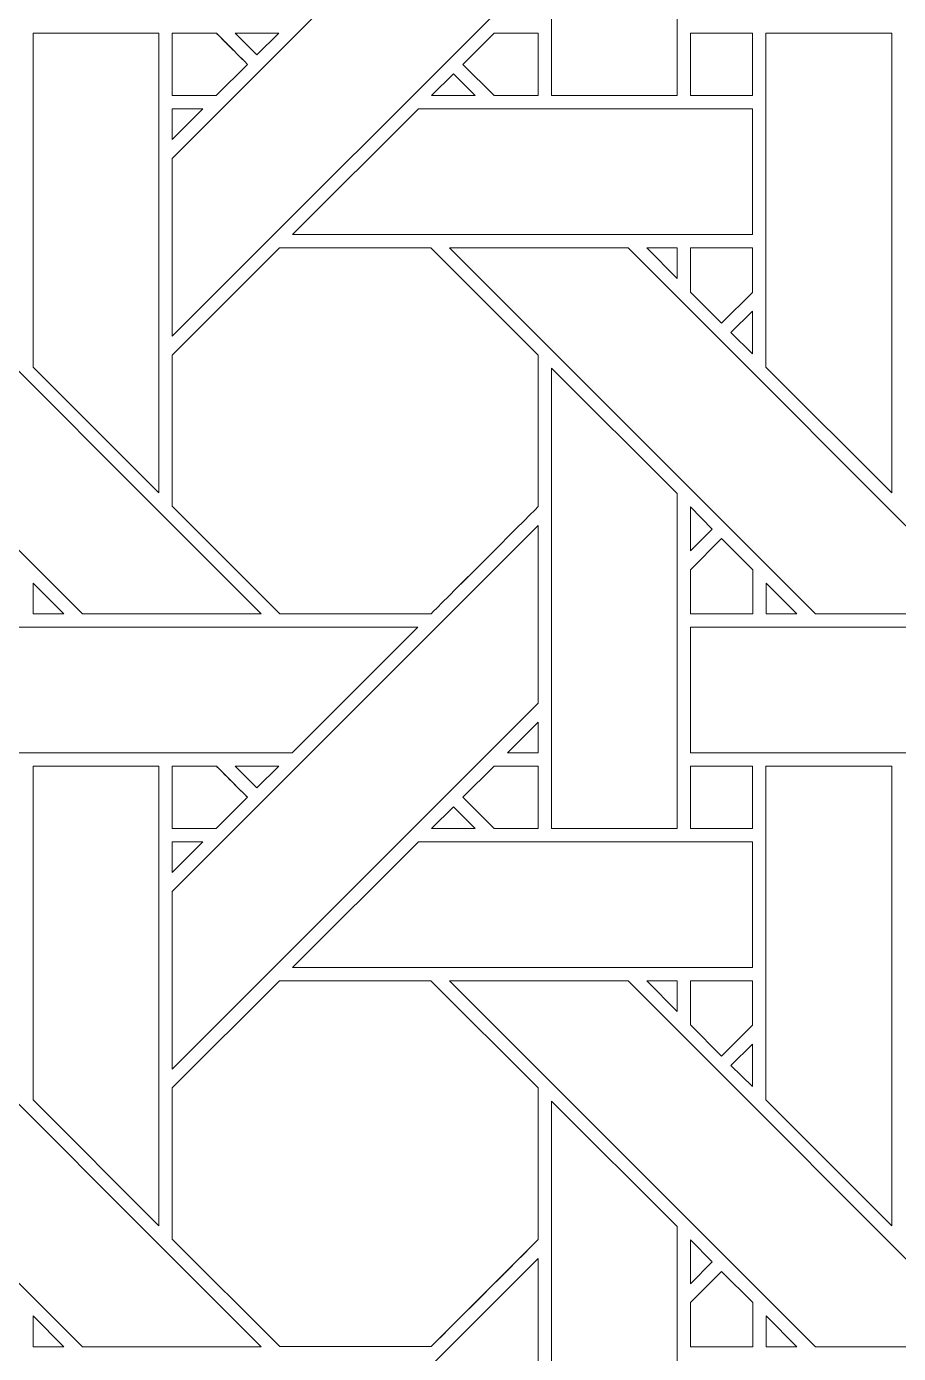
# Model space of a CAD drawing. Header units: inches. Extents: x 3.4 to 21.4, y 4.6 to 13.6.
# Drawn here: x 16.701 to 17.83, y 8.849 to 10.566 of the extents above; entities that cross this region are included whole.
import ezdxf

# ---------------------------------------------------------------- set-up
doc = ezdxf.new("R2010")
doc.units = ezdxf.units.IN
doc.header["$MEASUREMENT"] = 0
doc.layers.add('Design', color=7, linetype='Continuous', lineweight=0)

msp = doc.modelspace()

# ---------------------------------------------------------------- linework, layer by layer
at = {"layer": 'Design'}
for points, knots in [([(3.3829, 13.5948), (3.3829, 13.5948), (3.3829, 4.5948), (3.3829, 4.5948), (3.3829, 4.5948), (21.3829, 4.5948), (21.3829, 4.5948), (21.3829, 4.5948), (21.3829, 13.5948), (21.3829, 13.5948), (21.3829, 13.5948), (3.3829, 13.5948), (3.3829, 13.5948)], [0, 0, 0, 0, 1, 1, 1, 2, 2, 2, 3, 3, 3, 4, 4, 4, 4]), ([(3.8379, 13.1448), (3.8379, 13.1448), (3.8379, 5.0448), (3.8379, 5.0448), (3.8379, 5.0448), (20.9329, 5.0448), (20.9329, 5.0448), (20.9329, 5.0448), (20.9329, 13.1448), (20.9329, 13.1448), (20.9329, 13.1448), (3.8379, 13.1448), (3.8379, 13.1448)], [0, 0, 0, 0, 1, 1, 1, 2, 2, 2, 3, 3, 3, 4, 4, 4, 4]), ([(17.3805, 10.4769), (17.3805, 10.4769), (17.3805, 11.0727), (17.3805, 11.0727), (17.3805, 11.0727), (17.5432, 10.9106), (17.5432, 10.9106), (17.5432, 10.9106), (17.5432, 10.4769), (17.5432, 10.4769), (17.5432, 10.4769), (17.3805, 10.4769), (17.3805, 10.4769)], [0, 0, 0, 0, 1, 1, 1, 2, 2, 2, 3, 3, 3, 4, 4, 4, 4]), ([(17.3633, 10.6391), (17.3633, 10.6391), (16.8897, 10.1655), (16.8897, 10.1655), (16.8897, 10.1655), (16.8897, 10.3956), (16.8897, 10.3956), (16.8897, 10.3956), (17.3633, 10.8692), (17.3633, 10.8692), (17.3633, 10.8692), (17.3633, 10.6391), (17.3633, 10.6391)], [0, 0, 0, 0, 1, 1, 1, 2, 2, 2, 3, 3, 3, 4, 4, 4, 4]), ([(16.7096, 10.1255), (16.7096, 10.1255), (16.7096, 10.5577), (16.7096, 10.5577), (16.7096, 10.5577), (16.8725, 10.5577), (16.8725, 10.5577), (16.8725, 10.5577), (16.8725, 9.9626), (16.8725, 9.9626), (16.8725, 9.9626), (16.7096, 10.1255), (16.7096, 10.1255)], [0, 0, 0, 0, 1, 1, 1, 2, 2, 2, 3, 3, 3, 4, 4, 4, 4]), ([(16.9468, 10.5577), (16.9519, 10.5526), (16.9827, 10.5218), (16.9871, 10.5173), (16.9871, 10.5173), (16.9467, 10.4769), (16.9467, 10.4769), (16.9467, 10.4769), (16.8897, 10.4769), (16.8897, 10.4769), (16.8897, 10.4769), (16.8897, 10.5577), (16.8897, 10.5577), (16.8897, 10.5577), (16.9468, 10.5577), (16.9468, 10.5577)], [0, 0, 0, 0, 1, 1, 1, 2, 2, 2, 3, 3, 3, 4, 4, 4, 5, 5, 5, 5]), ([(16.9871, 10.5173), (16.9871, 10.5173), (16.9467, 10.4769), (16.9467, 10.4769), (16.9467, 10.4769), (16.8897, 10.4769), (16.8897, 10.4769), (16.8897, 10.4769), (16.8897, 10.5577), (16.8897, 10.5577), (16.8897, 10.5577), (16.9468, 10.5577), (16.9468, 10.5577), (16.9521, 10.5524), (16.9829, 10.5216), (16.9871, 10.5173)], [0, 0, 0, 0, 1, 1, 1, 2, 2, 2, 3, 3, 3, 4, 4, 4, 5, 5, 5, 5]), ([(16.9711, 10.5577), (16.9711, 10.5577), (17.0276, 10.5577), (17.0276, 10.5577), (17.0276, 10.5577), (16.9993, 10.5295), (16.9993, 10.5295), (16.9993, 10.5295), (16.9711, 10.5577), (16.9711, 10.5577)], [0, 0, 0, 0, 1, 1, 1, 2, 2, 2, 3, 3, 3, 3]), ([(17.3634, 10.5577), (17.3634, 10.5577), (17.3634, 10.4769), (17.3634, 10.4769), (17.3634, 10.4769), (17.3063, 10.4769), (17.3063, 10.4769), (17.3063, 10.4769), (17.2659, 10.5173), (17.2659, 10.5173), (17.2659, 10.5173), (17.3063, 10.5577), (17.3063, 10.5577), (17.3063, 10.5577), (17.3634, 10.5577), (17.3634, 10.5577)], [0, 0, 0, 0, 1, 1, 1, 2, 2, 2, 3, 3, 3, 4, 4, 4, 5, 5, 5, 5]), ([(17.3634, 10.4769), (17.3634, 10.4769), (17.3063, 10.4769), (17.3063, 10.4769), (17.3063, 10.4769), (17.2659, 10.5173), (17.2659, 10.5173), (17.2659, 10.5173), (17.3063, 10.5577), (17.3063, 10.5577), (17.3063, 10.5577), (17.3634, 10.5577), (17.3634, 10.5577), (17.3634, 10.5577), (17.3634, 10.4769), (17.3634, 10.4769)], [0, 0, 0, 0, 1, 1, 1, 2, 2, 2, 3, 3, 3, 4, 4, 4, 5, 5, 5, 5]), ([(17.6408, 10.4769), (17.6408, 10.4769), (17.5606, 10.4769), (17.5606, 10.4769), (17.5606, 10.4769), (17.5606, 10.5577), (17.5606, 10.5577), (17.5606, 10.5577), (17.6408, 10.5577), (17.6408, 10.5577), (17.6408, 10.5577), (17.6408, 10.4769), (17.6408, 10.4769)], [0, 0, 0, 0, 1, 1, 1, 2, 2, 2, 3, 3, 3, 4, 4, 4, 4]), ([(17.5606, 10.4769), (17.5606, 10.4769), (17.5606, 10.5577), (17.5606, 10.5577), (17.5606, 10.5577), (17.6408, 10.5577), (17.6408, 10.5577), (17.6408, 10.5577), (17.6408, 10.4769), (17.6408, 10.4769), (17.6408, 10.4769), (17.5606, 10.4769), (17.5606, 10.4769)], [0, 0, 0, 0, 1, 1, 1, 2, 2, 2, 3, 3, 3, 4, 4, 4, 4]), ([(17.6583, 10.1255), (17.6583, 10.1255), (17.6583, 10.5577), (17.6583, 10.5577), (17.6583, 10.5577), (17.8213, 10.5577), (17.8213, 10.5577), (17.8213, 10.5577), (17.8213, 9.9626), (17.8213, 9.9626), (17.8213, 9.9626), (17.6583, 10.1255), (17.6583, 10.1255)], [0, 0, 0, 0, 1, 1, 1, 2, 2, 2, 3, 3, 3, 4, 4, 4, 4]), ([(17.2255, 10.4769), (17.2255, 10.4769), (17.2538, 10.5052), (17.2538, 10.5052), (17.2538, 10.5052), (17.282, 10.4769), (17.282, 10.4769), (17.282, 10.4769), (17.2255, 10.4769), (17.2255, 10.4769)], [0, 0, 0, 0, 1, 1, 1, 2, 2, 2, 3, 3, 3, 3]), ([(16.9295, 10.4598), (16.9295, 10.4598), (16.8897, 10.4199), (16.8897, 10.4199), (16.8897, 10.4199), (16.8897, 10.4598), (16.8897, 10.4598), (16.8897, 10.4598), (16.9295, 10.4598), (16.9295, 10.4598)], [0, 0, 0, 0, 1, 1, 1, 2, 2, 2, 3, 3, 3, 3]), ([(17.6408, 10.4598), (17.6408, 10.4598), (17.6408, 10.297), (17.6408, 10.297), (17.6408, 10.297), (17.0455, 10.297), (17.0455, 10.297), (17.0455, 10.297), (17.2084, 10.4598), (17.2084, 10.4598), (17.2084, 10.4598), (17.6408, 10.4598), (17.6408, 10.4598)], [0, 0, 0, 0, 1, 1, 1, 2, 2, 2, 3, 3, 3, 4, 4, 4, 4]), ([(17.0047, 9.8062), (17.0047, 9.8062), (16.7737, 9.8062), (16.7737, 9.8062), (16.7737, 9.8062), (16.3001, 10.2798), (16.3001, 10.2798), (16.3001, 10.2798), (16.531, 10.2798), (16.531, 10.2798), (16.531, 10.2798), (17.0047, 9.8062), (17.0047, 9.8062)], [0, 0, 0, 0, 1, 1, 1, 2, 2, 2, 3, 3, 3, 4, 4, 4, 4]), ([(17.0284, 10.2798), (17.0284, 10.2798), (17.2246, 10.2798), (17.2246, 10.2798), (17.2246, 10.2798), (17.3634, 10.1411), (17.3634, 10.1411), (17.3634, 10.1411), (17.3634, 9.9449), (17.3634, 9.9449), (17.3456, 9.9269), (17.2336, 9.8152), (17.2247, 9.8062), (17.2247, 9.8062), (17.0289, 9.8062), (17.0289, 9.8062), (17.0289, 9.8062), (16.8897, 9.9454), (16.8897, 9.9454), (16.8897, 9.9454), (16.8897, 10.1411), (16.8897, 10.1411), (16.8897, 10.1411), (17.0284, 10.2798), (17.0284, 10.2798)], [0, 0, 0, 0, 1, 1, 1, 2, 2, 2, 3, 3, 3, 4, 4, 4, 5, 5, 5, 6, 6, 6, 7, 7, 7, 8, 8, 8, 8]), ([(17.3634, 10.1411), (17.3634, 10.1411), (17.3634, 9.9449), (17.3634, 9.9449), (17.3456, 9.927), (17.2337, 9.8152), (17.2247, 9.8062), (17.2247, 9.8062), (17.0289, 9.8062), (17.0289, 9.8062), (17.0289, 9.8062), (16.8897, 9.9454), (16.8897, 9.9454), (16.8897, 9.9454), (16.8897, 10.1411), (16.8897, 10.1411), (16.8897, 10.1411), (17.0284, 10.2798), (17.0284, 10.2798), (17.0284, 10.2798), (17.2246, 10.2798), (17.2246, 10.2798), (17.2246, 10.2798), (17.3634, 10.1411), (17.3634, 10.1411)], [0, 0, 0, 0, 1, 1, 1, 2, 2, 2, 3, 3, 3, 4, 4, 4, 5, 5, 5, 6, 6, 6, 7, 7, 7, 8, 8, 8, 8]), ([(17.9534, 9.8062), (17.9534, 9.8062), (17.7224, 9.8062), (17.7224, 9.8062), (17.7224, 9.8062), (17.2488, 10.2798), (17.2488, 10.2798), (17.2488, 10.2798), (17.4798, 10.2798), (17.4798, 10.2798), (17.4798, 10.2798), (17.9534, 9.8062), (17.9534, 9.8062)], [0, 0, 0, 0, 1, 1, 1, 2, 2, 2, 3, 3, 3, 4, 4, 4, 4]), ([(17.5039, 10.2798), (17.5039, 10.2798), (17.5433, 10.2798), (17.5433, 10.2798), (17.5433, 10.2798), (17.5433, 10.24), (17.5433, 10.24), (17.5433, 10.24), (17.5039, 10.2798), (17.5039, 10.2798)], [0, 0, 0, 0, 1, 1, 1, 2, 2, 2, 3, 3, 3, 3]), ([(17.6408, 10.2798), (17.6408, 10.2798), (17.6408, 10.2222), (17.6408, 10.2222), (17.6408, 10.2222), (17.6009, 10.1823), (17.6009, 10.1823), (17.6009, 10.1823), (17.5606, 10.2226), (17.5606, 10.2226), (17.5606, 10.2226), (17.5606, 10.2798), (17.5606, 10.2798), (17.5606, 10.2798), (17.6408, 10.2798), (17.6408, 10.2798)], [0, 0, 0, 0, 1, 1, 1, 2, 2, 2, 3, 3, 3, 4, 4, 4, 5, 5, 5, 5]), ([(17.6009, 10.1823), (17.6009, 10.1823), (17.5606, 10.2226), (17.5606, 10.2226), (17.5606, 10.2226), (17.5606, 10.2798), (17.5606, 10.2798), (17.5606, 10.2798), (17.6408, 10.2798), (17.6408, 10.2798), (17.6408, 10.2798), (17.6408, 10.2222), (17.6408, 10.2222), (17.6408, 10.2222), (17.6009, 10.1823), (17.6009, 10.1823)], [0, 0, 0, 0, 1, 1, 1, 2, 2, 2, 3, 3, 3, 4, 4, 4, 5, 5, 5, 5]), ([(17.6408, 10.198), (17.6408, 10.198), (17.6408, 10.1428), (17.6408, 10.1428), (17.6408, 10.1428), (17.613, 10.1702), (17.613, 10.1702), (17.613, 10.1702), (17.6408, 10.198), (17.6408, 10.198)], [0, 0, 0, 0, 1, 1, 1, 2, 2, 2, 3, 3, 3, 3]), ([(17.3805, 9.5282), (17.3805, 9.5282), (17.3805, 10.124), (17.3805, 10.124), (17.3805, 10.124), (17.5432, 9.9619), (17.5432, 9.9619), (17.5432, 9.9619), (17.5432, 9.5282), (17.5432, 9.5282), (17.5432, 9.5282), (17.3805, 9.5282), (17.3805, 9.5282)], [0, 0, 0, 0, 1, 1, 1, 2, 2, 2, 3, 3, 3, 4, 4, 4, 4]), ([(17.5605, 9.8876), (17.5605, 9.8876), (17.5605, 9.9444), (17.5605, 9.9444), (17.5605, 9.9444), (17.5887, 9.9158), (17.5887, 9.9158), (17.5887, 9.9158), (17.5605, 9.8876), (17.5605, 9.8876)], [0, 0, 0, 0, 1, 1, 1, 2, 2, 2, 3, 3, 3, 3]), ([(17.3633, 9.6904), (17.3633, 9.6904), (16.8897, 9.2167), (16.8897, 9.2167), (16.8897, 9.2167), (16.8897, 9.4468), (16.8897, 9.4468), (16.8897, 9.4468), (17.3633, 9.9204), (17.3633, 9.9204), (17.3633, 9.9204), (17.3633, 9.6904), (17.3633, 9.6904)], [0, 0, 0, 0, 1, 1, 1, 2, 2, 2, 3, 3, 3, 4, 4, 4, 4]), ([(17.5606, 9.8059), (17.5606, 9.8059), (17.5606, 9.8632), (17.5606, 9.8632), (17.5606, 9.8632), (17.6009, 9.9036), (17.6009, 9.9036), (17.6009, 9.9036), (17.6412, 9.8632), (17.6412, 9.8632), (17.6412, 9.8632), (17.6412, 9.8059), (17.6412, 9.8059), (17.6412, 9.8059), (17.5606, 9.8059), (17.5606, 9.8059)], [0, 0, 0, 0, 1, 1, 1, 2, 2, 2, 3, 3, 3, 4, 4, 4, 5, 5, 5, 5]), ([(17.6009, 9.9036), (17.6009, 9.9036), (17.6412, 9.8632), (17.6412, 9.8632), (17.6412, 9.8632), (17.6412, 9.8059), (17.6412, 9.8059), (17.6412, 9.8059), (17.5606, 9.8059), (17.5606, 9.8059), (17.5606, 9.8059), (17.5606, 9.8632), (17.5606, 9.8632), (17.5606, 9.8632), (17.6009, 9.9036), (17.6009, 9.9036)], [0, 0, 0, 0, 1, 1, 1, 2, 2, 2, 3, 3, 3, 4, 4, 4, 5, 5, 5, 5]), ([(16.7097, 9.8062), (16.7097, 9.8062), (16.7097, 9.846), (16.7097, 9.846), (16.7097, 9.846), (16.7495, 9.8062), (16.7495, 9.8062), (16.7495, 9.8062), (16.7097, 9.8062), (16.7097, 9.8062)], [0, 0, 0, 0, 1, 1, 1, 2, 2, 2, 3, 3, 3, 3]), ([(17.6585, 9.8062), (17.6585, 9.8062), (17.6585, 9.846), (17.6585, 9.846), (17.6585, 9.846), (17.6982, 9.8062), (17.6982, 9.8062), (17.6982, 9.8062), (17.6585, 9.8062), (17.6585, 9.8062)], [0, 0, 0, 0, 1, 1, 1, 2, 2, 2, 3, 3, 3, 3]), ([(17.2075, 9.7889), (17.2075, 9.7889), (17.0448, 9.6262), (17.0448, 9.6262), (17.0448, 9.6262), (16.6118, 9.6262), (16.6118, 9.6262), (16.6118, 9.6262), (16.6118, 9.7889), (16.6118, 9.7889), (16.6118, 9.7889), (17.2075, 9.7889), (17.2075, 9.7889)], [0, 0, 0, 0, 1, 1, 1, 2, 2, 2, 3, 3, 3, 4, 4, 4, 4]), ([(17.9935, 9.6262), (17.9935, 9.6262), (17.5605, 9.6262), (17.5605, 9.6262), (17.5605, 9.6262), (17.5605, 9.7889), (17.5605, 9.7889), (17.5605, 9.7889), (18.1563, 9.7889), (18.1563, 9.7889), (18.1563, 9.7889), (17.9935, 9.6262), (17.9935, 9.6262)], [0, 0, 0, 0, 1, 1, 1, 2, 2, 2, 3, 3, 3, 4, 4, 4, 4]), ([(17.3634, 9.6262), (17.3634, 9.6262), (17.3236, 9.6262), (17.3236, 9.6262), (17.3236, 9.6262), (17.3634, 9.666), (17.3634, 9.666), (17.3634, 9.666), (17.3634, 9.6262), (17.3634, 9.6262)], [0, 0, 0, 0, 1, 1, 1, 2, 2, 2, 3, 3, 3, 3]), ([(16.7096, 9.1768), (16.7096, 9.1768), (16.7096, 9.609), (16.7096, 9.609), (16.7096, 9.609), (16.8725, 9.609), (16.8725, 9.609), (16.8725, 9.609), (16.8725, 9.0138), (16.8725, 9.0138), (16.8725, 9.0138), (16.7096, 9.1768), (16.7096, 9.1768)], [0, 0, 0, 0, 1, 1, 1, 2, 2, 2, 3, 3, 3, 4, 4, 4, 4]), ([(16.9468, 9.609), (16.9519, 9.6038), (16.9827, 9.573), (16.9871, 9.5686), (16.9871, 9.5686), (16.9467, 9.5282), (16.9467, 9.5282), (16.9467, 9.5282), (16.8897, 9.5282), (16.8897, 9.5282), (16.8897, 9.5282), (16.8897, 9.609), (16.8897, 9.609), (16.8897, 9.609), (16.9468, 9.609), (16.9468, 9.609)], [0, 0, 0, 0, 1, 1, 1, 2, 2, 2, 3, 3, 3, 4, 4, 4, 5, 5, 5, 5]), ([(16.9716, 9.5841), (16.9716, 9.5841), (16.9871, 9.5686), (16.9871, 9.5686), (16.9871, 9.5686), (16.9467, 9.5282), (16.9467, 9.5282), (16.9467, 9.5282), (16.8897, 9.5282), (16.8897, 9.5282), (16.8897, 9.5282), (16.8897, 9.609), (16.8897, 9.609), (16.8897, 9.609), (16.9468, 9.609), (16.9468, 9.609), (16.9522, 9.6036), (16.9622, 9.5935), (16.9716, 9.5841)], [0, 0, 0, 0, 1, 1, 1, 2, 2, 2, 3, 3, 3, 4, 4, 4, 5, 5, 5, 6, 6, 6, 6]), ([(16.9711, 9.609), (16.9711, 9.609), (17.0276, 9.609), (17.0276, 9.609), (17.0276, 9.609), (16.9993, 9.5808), (16.9993, 9.5808), (16.9993, 9.5808), (16.9711, 9.609), (16.9711, 9.609)], [0, 0, 0, 0, 1, 1, 1, 2, 2, 2, 3, 3, 3, 3]), ([(17.3634, 9.609), (17.3634, 9.609), (17.3634, 9.5282), (17.3634, 9.5282), (17.3634, 9.5282), (17.3063, 9.5282), (17.3063, 9.5282), (17.3063, 9.5282), (17.2659, 9.5686), (17.2659, 9.5686), (17.2659, 9.5686), (17.3063, 9.609), (17.3063, 9.609), (17.3063, 9.609), (17.3634, 9.609), (17.3634, 9.609)], [0, 0, 0, 0, 1, 1, 1, 2, 2, 2, 3, 3, 3, 4, 4, 4, 5, 5, 5, 5]), ([(17.3634, 9.5282), (17.3634, 9.5282), (17.3063, 9.5282), (17.3063, 9.5282), (17.3063, 9.5282), (17.2659, 9.5686), (17.2659, 9.5686), (17.2659, 9.5686), (17.3063, 9.609), (17.3063, 9.609), (17.3063, 9.609), (17.3634, 9.609), (17.3634, 9.609), (17.3634, 9.609), (17.3634, 9.5282), (17.3634, 9.5282)], [0, 0, 0, 0, 1, 1, 1, 2, 2, 2, 3, 3, 3, 4, 4, 4, 5, 5, 5, 5]), ([(17.6408, 9.5282), (17.6408, 9.5282), (17.5606, 9.5282), (17.5606, 9.5282), (17.5606, 9.5282), (17.5606, 9.609), (17.5606, 9.609), (17.5606, 9.609), (17.6408, 9.609), (17.6408, 9.609), (17.6408, 9.609), (17.6408, 9.5282), (17.6408, 9.5282)], [0, 0, 0, 0, 1, 1, 1, 2, 2, 2, 3, 3, 3, 4, 4, 4, 4]), ([(17.5606, 9.5282), (17.5606, 9.5282), (17.5606, 9.609), (17.5606, 9.609), (17.5606, 9.609), (17.6408, 9.609), (17.6408, 9.609), (17.6408, 9.609), (17.6408, 9.5282), (17.6408, 9.5282), (17.6408, 9.5282), (17.5606, 9.5282), (17.5606, 9.5282)], [0, 0, 0, 0, 1, 1, 1, 2, 2, 2, 3, 3, 3, 4, 4, 4, 4]), ([(17.6583, 9.1768), (17.6583, 9.1768), (17.6583, 9.609), (17.6583, 9.609), (17.6583, 9.609), (17.8213, 9.609), (17.8213, 9.609), (17.8213, 9.609), (17.8213, 9.0138), (17.8213, 9.0138), (17.8213, 9.0138), (17.6583, 9.1768), (17.6583, 9.1768)], [0, 0, 0, 0, 1, 1, 1, 2, 2, 2, 3, 3, 3, 4, 4, 4, 4]), ([(17.2255, 9.5282), (17.2255, 9.5282), (17.2538, 9.5564), (17.2538, 9.5564), (17.2538, 9.5564), (17.282, 9.5282), (17.282, 9.5282), (17.282, 9.5282), (17.2255, 9.5282), (17.2255, 9.5282)], [0, 0, 0, 0, 1, 1, 1, 2, 2, 2, 3, 3, 3, 3]), ([(16.9295, 9.511), (16.9295, 9.511), (16.8897, 9.4712), (16.8897, 9.4712), (16.8897, 9.4712), (16.8897, 9.511), (16.8897, 9.511), (16.8897, 9.511), (16.9295, 9.511), (16.9295, 9.511)], [0, 0, 0, 0, 1, 1, 1, 2, 2, 2, 3, 3, 3, 3]), ([(17.6408, 9.511), (17.6408, 9.511), (17.6408, 9.3482), (17.6408, 9.3482), (17.6408, 9.3482), (17.0455, 9.3482), (17.0455, 9.3482), (17.0455, 9.3482), (17.2084, 9.511), (17.2084, 9.511), (17.2084, 9.511), (17.6408, 9.511), (17.6408, 9.511)], [0, 0, 0, 0, 1, 1, 1, 2, 2, 2, 3, 3, 3, 4, 4, 4, 4]), ([(16.3001, 9.3311), (16.3001, 9.3311), (16.531, 9.3311), (16.531, 9.3311), (16.531, 9.3311), (17.0047, 8.8574), (17.0047, 8.8574), (17.0047, 8.8574), (16.7737, 8.8574), (16.7737, 8.8574), (16.7737, 8.8574), (16.3001, 9.3311), (16.3001, 9.3311)], [0, 0, 0, 0, 1, 1, 1, 2, 2, 2, 3, 3, 3, 4, 4, 4, 4]), ([(17.0284, 9.3311), (17.0284, 9.3311), (17.2246, 9.3311), (17.2246, 9.3311), (17.2246, 9.3311), (17.3634, 9.1924), (17.3634, 9.1924), (17.3634, 9.1924), (17.3634, 8.9961), (17.3634, 8.9961), (17.3456, 8.9782), (17.2336, 8.8665), (17.2247, 8.8575), (17.2247, 8.8575), (17.0289, 8.8575), (17.0289, 8.8575), (17.0289, 8.8575), (16.8897, 8.9967), (16.8897, 8.9967), (16.8897, 8.9967), (16.8897, 9.1924), (16.8897, 9.1924), (16.8897, 9.1924), (17.0284, 9.3311), (17.0284, 9.3311)], [0, 0, 0, 0, 1, 1, 1, 2, 2, 2, 3, 3, 3, 4, 4, 4, 5, 5, 5, 6, 6, 6, 7, 7, 7, 8, 8, 8, 8]), ([(17.3634, 8.9961), (17.3457, 8.9784), (17.2338, 8.8666), (17.2247, 8.8575), (17.2247, 8.8575), (17.0289, 8.8575), (17.0289, 8.8575), (17.0289, 8.8575), (16.8897, 8.9967), (16.8897, 8.9967), (16.8897, 8.9967), (16.8897, 9.1924), (16.8897, 9.1924), (16.8897, 9.1924), (17.0284, 9.3311), (17.0284, 9.3311), (17.0284, 9.3311), (17.2246, 9.3311), (17.2246, 9.3311), (17.2246, 9.3311), (17.3634, 9.1924), (17.3634, 9.1924), (17.3634, 9.1924), (17.3634, 8.9961), (17.3634, 8.9961)], [0, 0, 0, 0, 1, 1, 1, 2, 2, 2, 3, 3, 3, 4, 4, 4, 5, 5, 5, 6, 6, 6, 7, 7, 7, 8, 8, 8, 8]), ([(17.7224, 8.8574), (17.7224, 8.8574), (17.2488, 9.3311), (17.2488, 9.3311), (17.2488, 9.3311), (17.4798, 9.3311), (17.4798, 9.3311), (17.4798, 9.3311), (17.9534, 8.8574), (17.9534, 8.8574), (17.9534, 8.8574), (17.7224, 8.8574), (17.7224, 8.8574)], [0, 0, 0, 0, 1, 1, 1, 2, 2, 2, 3, 3, 3, 4, 4, 4, 4]), ([(17.5433, 9.3311), (17.5433, 9.3311), (17.5433, 9.2913), (17.5433, 9.2913), (17.5433, 9.2913), (17.5039, 9.3311), (17.5039, 9.3311), (17.5039, 9.3311), (17.5433, 9.3311), (17.5433, 9.3311)], [0, 0, 0, 0, 1, 1, 1, 2, 2, 2, 3, 3, 3, 3]), ([(17.6408, 9.3311), (17.6408, 9.3311), (17.6408, 9.2735), (17.6408, 9.2735), (17.6408, 9.2735), (17.6009, 9.2335), (17.6009, 9.2335), (17.6009, 9.2335), (17.5606, 9.2739), (17.5606, 9.2739), (17.5606, 9.2739), (17.5606, 9.3311), (17.5606, 9.3311), (17.5606, 9.3311), (17.6408, 9.3311), (17.6408, 9.3311)], [0, 0, 0, 0, 1, 1, 1, 2, 2, 2, 3, 3, 3, 4, 4, 4, 5, 5, 5, 5]), ([(17.6009, 9.2335), (17.6009, 9.2335), (17.5606, 9.2739), (17.5606, 9.2739), (17.5606, 9.2739), (17.5606, 9.3311), (17.5606, 9.3311), (17.5606, 9.3311), (17.6408, 9.3311), (17.6408, 9.3311), (17.6408, 9.3311), (17.6408, 9.2735), (17.6408, 9.2735), (17.6408, 9.2735), (17.6009, 9.2335), (17.6009, 9.2335)], [0, 0, 0, 0, 1, 1, 1, 2, 2, 2, 3, 3, 3, 4, 4, 4, 5, 5, 5, 5]), ([(17.6408, 9.2492), (17.6408, 9.2492), (17.6408, 9.1941), (17.6408, 9.1941), (17.6408, 9.1941), (17.613, 9.2215), (17.613, 9.2215), (17.613, 9.2215), (17.6408, 9.2492), (17.6408, 9.2492)], [0, 0, 0, 0, 1, 1, 1, 2, 2, 2, 3, 3, 3, 3]), ([(17.3805, 8.5794), (17.3805, 8.5794), (17.3805, 9.1753), (17.3805, 9.1753), (17.3805, 9.1753), (17.5432, 9.0131), (17.5432, 9.0131), (17.5432, 9.0131), (17.5432, 8.5794), (17.5432, 8.5794), (17.5432, 8.5794), (17.3805, 8.5794), (17.3805, 8.5794)], [0, 0, 0, 0, 1, 1, 1, 2, 2, 2, 3, 3, 3, 4, 4, 4, 4]), ([(17.5605, 8.9389), (17.5605, 8.9389), (17.5605, 8.9956), (17.5605, 8.9956), (17.5605, 8.9956), (17.5887, 8.9671), (17.5887, 8.9671), (17.5887, 8.9671), (17.5605, 8.9389), (17.5605, 8.9389)], [0, 0, 0, 0, 1, 1, 1, 2, 2, 2, 3, 3, 3, 3]), ([(16.8897, 8.4981), (16.8897, 8.4981), (17.3633, 8.9717), (17.3633, 8.9717), (17.3633, 8.9717), (17.3633, 8.7417), (17.3633, 8.7417), (17.3633, 8.7417), (16.8897, 8.268), (16.8897, 8.268), (16.8897, 8.268), (16.8897, 8.4981), (16.8897, 8.4981)], [0, 0, 0, 0, 1, 1, 1, 2, 2, 2, 3, 3, 3, 4, 4, 4, 4]), ([(17.5606, 8.8572), (17.5606, 8.8572), (17.5606, 8.9145), (17.5606, 8.9145), (17.5606, 8.9145), (17.6009, 8.9548), (17.6009, 8.9548), (17.6009, 8.9548), (17.6412, 8.9145), (17.6412, 8.9145), (17.6412, 8.9145), (17.6412, 8.8572), (17.6412, 8.8572), (17.6412, 8.8572), (17.5606, 8.8572), (17.5606, 8.8572)], [0, 0, 0, 0, 1, 1, 1, 2, 2, 2, 3, 3, 3, 4, 4, 4, 5, 5, 5, 5]), ([(17.6009, 8.9548), (17.6009, 8.9548), (17.6412, 8.9145), (17.6412, 8.9145), (17.6412, 8.9145), (17.6412, 8.8572), (17.6412, 8.8572), (17.6412, 8.8572), (17.5606, 8.8572), (17.5606, 8.8572), (17.5606, 8.8572), (17.5606, 8.9145), (17.5606, 8.9145), (17.5606, 8.9145), (17.6009, 8.9548), (17.6009, 8.9548)], [0, 0, 0, 0, 1, 1, 1, 2, 2, 2, 3, 3, 3, 4, 4, 4, 5, 5, 5, 5]), ([(16.7495, 8.8574), (16.7495, 8.8574), (16.7097, 8.8574), (16.7097, 8.8574), (16.7097, 8.8574), (16.7097, 8.8972), (16.7097, 8.8972), (16.7097, 8.8972), (16.7495, 8.8574), (16.7495, 8.8574)], [0, 0, 0, 0, 1, 1, 1, 2, 2, 2, 3, 3, 3, 3]), ([(17.6585, 8.8574), (17.6585, 8.8574), (17.6585, 8.8972), (17.6585, 8.8972), (17.6585, 8.8972), (17.6982, 8.8574), (17.6982, 8.8574), (17.6982, 8.8574), (17.6585, 8.8574), (17.6585, 8.8574)], [0, 0, 0, 0, 1, 1, 1, 2, 2, 2, 3, 3, 3, 3])]:
    msp.add_open_spline(points, degree=3, knots=knots, dxfattribs=at)

doc.saveas('drawing.dxf')
